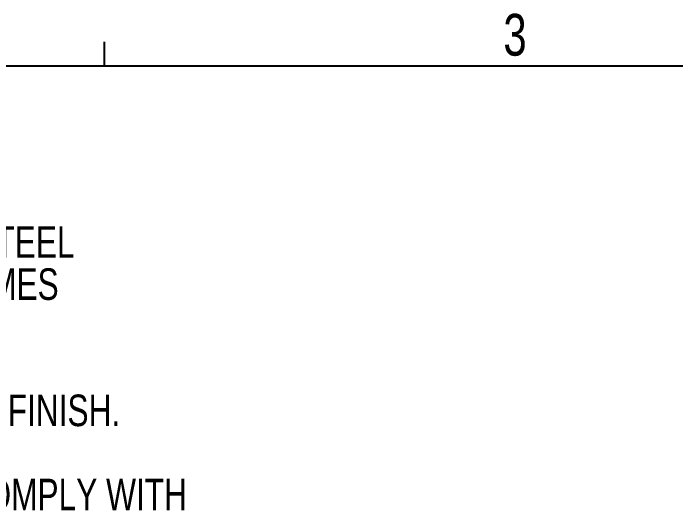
# Model space of a CAD drawing. Header units: millimetres. Extents: x 5 to 292, y 3 to 208.
# Drawn here: x 70.9 to 126.4, y 165.7 to 207.4 of the extents above; entities that cross this region are included whole.
import ezdxf

# ---------------------------------------------------------------- set-up
doc = ezdxf.new("R2010")
doc.units = ezdxf.units.MM
doc.layers.add('FORMAT', color=7, linetype='Continuous')
doc.styles.add('SLDTEXTSTYLE1', font='TXT', dxfattribs={"width": 0.75})

# ---------------------------------------------------------------- blocks, each defined once
blk = doc.blocks.new('SW_NOTE_1')
at = {"layer": 'FORMAT', "color": 0, "char_height": 2.64583, "attachment_point": 1, "style": 'SLDTEXTSTYLE1'}
for s, insert in [('MATERIAL: 0.5MM STAINLESS STEEL', (10, -3.645)), ('ESTIMATED MASS: 68.98 GRAMMES', (10, -7.173)), ('ALL DIMENSIONS APPLY AFTER FINISH.', (10, -17.756)), ('MATERIAL AND FINISH MUST COMPLY WITH', (10, -24.812))]:
    blk.add_mtext(s, dxfattribs=dict(at, insert=insert))

msp = doc.modelspace()

# ---------------------------------------------------------------- linework, layer by layer
at = {"layer": 'FORMAT'}
for p, q in [((78.5, 203), (78.5, 205)), ((8.5, 203), (288.5, 203))]:
    msp.add_line(p, q, dxfattribs=at)

# ---------------------------------------------------------------- block references
msp.add_blockref('SW_NOTE_1', (18.6551, 193.1881), dxfattribs=at)

# ---------------------------------------------------------------- texts
at = {"layer": 'FORMAT', "insert": (111.9353, 207.3426), "char_height": 3.5, "attachment_point": 1, "style": 'SLDTEXTSTYLE1'}
msp.add_mtext('3', dxfattribs=at)

doc.saveas('drawing.dxf')
